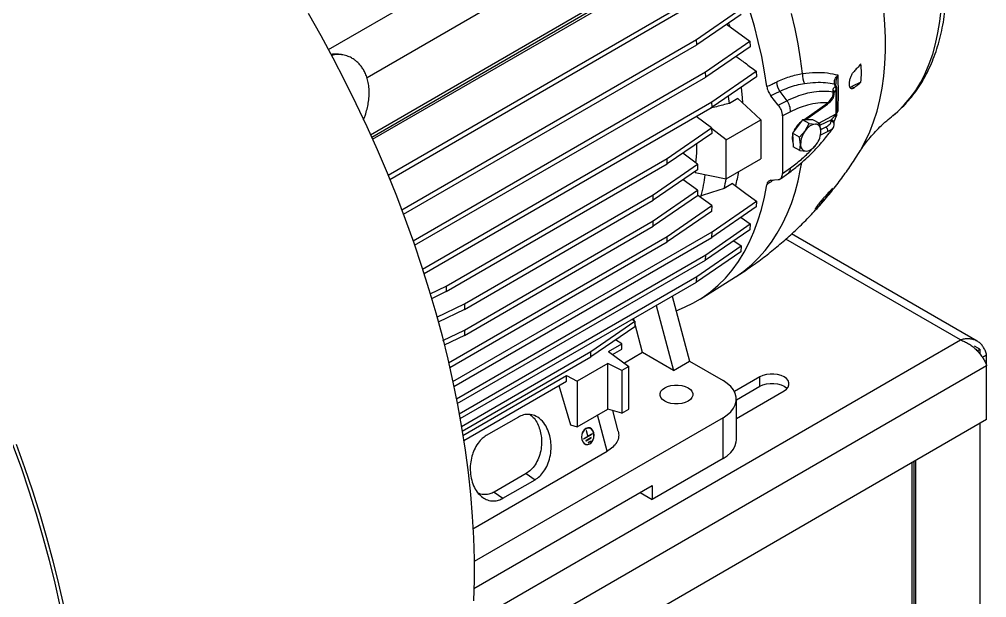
# Model space of a CAD drawing. Header units: millimetres. Extents: x 2 to 418, y 2 to 295.
# Drawn here: x 182.14 to 224.68, y 89.8 to 115.2 of the extents above; entities that cross this region are included whole.
import ezdxf

# ---------------------------------------------------------------- set-up
doc = ezdxf.new("R2010")
doc.units = ezdxf.units.MM

msp = doc.modelspace()

# ---------------------------------------------------------------- linework, layer by layer
at = {"color": 7, "linetype": 'Continuous', "lineweight": 25}
for p, q in [((195.733, 113.878), (203.017, 118.083)), ((203.974, 116.422), (197.428, 112.643)), ((197.586, 110.134), (207.389, 115.793)), ((198.352, 108.362), (211.371, 115.877)), ((197.633, 110.028), (207.393, 115.662)), ((197.673, 109.939), (207.396, 115.551)), ((198.43, 108.17), (211.38, 115.646)), ((211.919, 114.323), (213.868, 115.673)), ((213.877, 115.425), (211.926, 114.091)), ((213.244, 114.992), (214.267, 114.253)), ((198.955, 106.839), (211.919, 114.323)), ((199.028, 106.645), (211.926, 114.091)), ((211.926, 114.091), (211.919, 114.323)), ((212.317, 112.903), (214.267, 114.253)), ((214.267, 114.253), (214.274, 114.004)), ((214.274, 114.004), (212.323, 112.67)), ((199.453, 105.476), (212.317, 112.903)), ((212.323, 112.67), (212.317, 112.903)), ((212.598, 111.579), (214.548, 112.929)), ((214.548, 112.929), (214.553, 112.679)), ((199.521, 105.279), (212.323, 112.67)), ((214.553, 112.679), (212.602, 111.345)), ((218.052, 112.288), (218.039, 112.368)), ((219.147, 112.44), (218.754, 112.249)), ((215.586, 112.041), (215.89, 111.628)), ((217.976, 111.948), (217.971, 112.013)), ((218.054, 112.283), (218.052, 112.29)), ((218.085, 112.191), (218.054, 112.282)), ((218.055, 111.049), (218.055, 112.05)), ((218.096, 112.11), (218.096, 112.113)), ((218.096, 111.109), (218.096, 112.11)), ((218.754, 112.249), (218.845, 112.197)), ((199.872, 104.233), (212.598, 111.579)), ((212.602, 111.345), (212.598, 111.579)), ((213.734, 111.73), (213.362, 111.515)), ((215.516, 111.441), (215.188, 111.849)), ((215.516, 111.441), (215.89, 111.628)), ((216.711, 110.793), (217.675, 111.48)), ((199.936, 104.033), (212.602, 111.345)), ((216.05, 111.143), (215.699, 110.967)), ((218.095, 111.095), (218.096, 111.105)), ((218.096, 111.105), (218.096, 111.109)), ((197.391, 110.59), (197.341, 110.668)), ((212.583, 110.441), (211.9, 110.94)), ((213.227, 109.911), (214.75, 110.79)), ((215.699, 110.967), (215.699, 108.427)), ((216.578, 110.794), (216.144, 110.198)), ((216.877, 110.63), (216.578, 110.794)), ((217.037, 110.792), (216.578, 110.794)), ((216.702, 110.309), (216.877, 110.63)), ((216.877, 110.63), (217.149, 110.606)), ((217.336, 110.629), (217.037, 110.792)), ((217.149, 110.606), (217.336, 110.629)), ((217.391, 110.307), (217.336, 110.629)), ((217.83, 110.781), (217.349, 110.556)), ((217.976, 110.613), (217.971, 110.668)), ((217.975, 110.588), (217.976, 110.611)), ((220.554, 110.979), (220.564, 110.988)), ((197.391, 110.59), (197.38, 110.583)), ((210.633, 109.091), (212.583, 110.441)), ((212.586, 110.191), (210.635, 108.856)), ((212.583, 110.441), (212.586, 110.191)), ((213.227, 109.911), (212.583, 110.406)), ((216.442, 110.035), (216.144, 110.198)), ((216.144, 110.198), (216.168, 109.601)), ((216.442, 110.035), (216.702, 110.309)), ((217.917, 110.421), (217.903, 110.403)), ((213.227, 108.196), (213.227, 109.911)), ((216.497, 109.713), (216.442, 110.035)), ((216.467, 109.437), (216.168, 109.601)), ((216.467, 109.437), (216.497, 109.713)), ((216.467, 109.437), (216.739, 109.413)), ((216.739, 109.413), (216.926, 109.436)), ((216.926, 109.436), (217.185, 109.71)), ((200.915, 103.481), (210.633, 109.091)), ((210.635, 108.856), (210.633, 109.091)), ((211.965, 108.843), (211.313, 109.32)), ((213.227, 108.196), (214.75, 109.076)), ((200.912, 103.243), (210.635, 108.856)), ((210.015, 107.494), (211.965, 108.843)), ((211.966, 108.592), (210.015, 107.257)), ((211.857, 108.517), (211.854, 108.471)), ((211.965, 108.843), (211.966, 108.592)), ((215.699, 108.427), (216.05, 108.678)), ((211.966, 107.7), (211.336, 108.161)), ((211.854, 108.471), (213.227, 108.196)), ((215.188, 108.134), (215.516, 108.165)), ((215.605, 108.197), (215.975, 108.462)), ((210.015, 106.351), (211.966, 107.7)), ((211.966, 107.7), (211.965, 107.448)), ((213.497, 107.987), (213.138, 107.78)), ((201.708, 102.462), (210.015, 107.257)), ((201.709, 102.699), (210.015, 107.494)), ((211.965, 107.448), (210.014, 106.113)), ((210.015, 107.257), (210.015, 107.494)), ((212.586, 107.02), (211.965, 107.474)), ((212.051, 107.411), (212.13, 107.457)), ((212.602, 105.867), (214.553, 107.216)), ((214.553, 107.216), (214.548, 106.963)), ((217.547, 107.284), (217.351, 107.171)), ((210.635, 105.671), (212.586, 107.02)), ((212.586, 107.02), (212.583, 106.767)), ((214.548, 106.963), (212.598, 105.628)), ((201.709, 101.555), (210.015, 106.351)), ((210.014, 106.113), (210.015, 106.351)), ((212.583, 106.767), (210.633, 105.433)), ((213.877, 106.504), (214.274, 106.216)), ((201.709, 101.319), (210.014, 106.113)), ((214.267, 105.961), (212.317, 104.626)), ((212.323, 104.866), (214.274, 106.216)), ((214.274, 106.216), (214.267, 105.961)), ((201.018, 100.119), (210.635, 105.671)), ((201.204, 99.287), (212.602, 105.867)), ((201.249, 99.076), (212.598, 105.628)), ((210.633, 105.433), (210.635, 105.671)), ((212.598, 105.628), (212.602, 105.867)), ((224.263, 101.064), (216.101, 105.776)), ((201.066, 99.91), (210.633, 105.433)), ((211.926, 103.904), (213.877, 105.254)), ((213.564, 105.48), (213.877, 105.254)), ((213.877, 105.254), (213.868, 104.998)), ((201.358, 98.536), (212.323, 104.866)), ((213.868, 104.998), (211.919, 103.663)), ((212.317, 104.626), (212.323, 104.866)), ((201.4, 98.324), (212.317, 104.626)), ((201.484, 97.876), (211.926, 103.904)), ((211.919, 103.663), (211.926, 103.904)), ((212.084, 102.918), (213.627, 103.888)), ((200.203, 103.139), (200.915, 103.481)), ((200.915, 103.481), (200.912, 103.243)), ((201.522, 97.661), (211.919, 103.663)), ((200.912, 103.243), (200.265, 102.927)), ((210.849, 103.046), (211.611, 100.187)), ((200.501, 102.118), (201.709, 102.699)), ((201.709, 102.699), (201.708, 102.462)), ((210.142, 102.638), (210.904, 99.779)), ((201.708, 102.462), (200.564, 101.904)), ((207.27, 100.608), (209.205, 101.948)), ((209.205, 101.696), (207.27, 100.372)), ((209.205, 101.948), (209.08, 102.025)), ((209.175, 101.967), (209.149, 102.064)), ((209.205, 101.948), (209.205, 101.696)), ((209.55, 100.561), (209.205, 101.852)), ((200.768, 101.102), (201.709, 101.555)), ((201.709, 101.319), (200.821, 100.886)), ((201.709, 101.555), (201.709, 101.319)), ((208.046, 100.614), (208.63, 100.952)), ((208.63, 100.952), (208.36, 101.118)), ((208.63, 100.715), (208.63, 100.952)), ((224.374, 100.71), (224.137, 100.847)), ((201.58, 97.324), (207.27, 100.608)), ((207.27, 100.372), (207.27, 100.608)), ((208.046, 100.614), (208.949, 99.953)), ((208.226, 100.482), (208.63, 100.715)), ((209.55, 100.561), (208.75, 100.099)), ((210.904, 99.779), (209.55, 100.561)), ((224.263, 100.645), (224.374, 100.71)), ((224.374, 100.71), (224.374, 100.52)), ((224.678, 100.453), (224.5, 100.35)), ((224.678, 99.987), (224.678, 100.453)), ((201.616, 97.108), (207.27, 100.372)), ((208.02, 100.092), (206.665, 99.31)), ((208.635, 99.772), (208.02, 100.092)), ((208.02, 98.085), (208.02, 100.092)), ((210.904, 99.779), (211.611, 100.187)), ((211.611, 100.187), (213.085, 99.336)), ((224.678, 97.619), (224.678, 99.987)), ((201.646, 96.92), (206.203, 99.551)), ((206.203, 99.551), (206.665, 99.31)), ((206.203, 99.314), (206.203, 99.551)), ((208.949, 99.953), (208.635, 99.772)), ((208.635, 99.772), (208.635, 97.903)), ((208.949, 98.084), (208.949, 99.953)), ((201.68, 96.703), (206.203, 99.314)), ((205.862, 99.117), (206.37, 97.391)), ((206.665, 99.31), (206.665, 97.303)), ((214.706, 99.496), (213.587, 98.85)), ((214.706, 99.088), (214.706, 99.496)), ((213.671, 98.49), (214.706, 99.088)), ((213.671, 97.674), (215.767, 98.884)), ((213.671, 96.724), (213.671, 98.52)), ((206.665, 97.303), (208.02, 98.085)), ((208.635, 97.903), (208.02, 98.085)), ((208.476, 97.114), (208.234, 98.022)), ((208.635, 97.903), (208.949, 98.084)), ((224.678, 97.619), (202.065, 84.565)), ((213.085, 97.704), (202.137, 91.383)), ((204.086, 97.732), (202.672, 96.916)), ((213.085, 95.907), (213.085, 97.704)), ((224.374, 97.444), (224.374, 68.865)), ((206.37, 97.391), (206.665, 97.303)), ((207.067, 97.14), (207.136, 96.884)), ((207.068, 97.145), (207.074, 97.144)), ((207.143, 96.888), (207.074, 97.144)), ((207.194, 97.248), (207.132, 97.258)), ((207.323, 96.992), (207.143, 96.888)), ((207.191, 97.248), (207.162, 97.26)), ((207.136, 96.884), (206.955, 96.78)), ((206.958, 96.771), (207.325, 96.983)), ((207.287, 96.83), (207.057, 96.697)), ((207.059, 96.688), (207.289, 96.821)), ((207.134, 96.89), (207.143, 96.888)), ((207.25, 96.668), (207.158, 96.615)), ((207.161, 96.606), (207.253, 96.659)), ((202.088, 92.825), (207.994, 96.234)), ((207.019, 96.541), (207.082, 96.531)), ((213.085, 95.907), (209.974, 94.111)), ((221.387, 95.719), (221.387, 67.14)), ((221.546, 95.811), (221.546, 67.232)), ((204.429, 95.254), (203.014, 94.437)), ((203.406, 94.164), (204.82, 94.98)), ((204.429, 95.254), (204.82, 94.98)), ((202.131, 90.196), (209.974, 94.723)), ((203.014, 94.437), (203.406, 94.164)), ((209.974, 94.723), (209.974, 94.111)), ((209.444, 94.417), (209.974, 94.111))]:
    msp.add_line(p, q, dxfattribs=at)
at = {"color": 8, "linetype": 'Continuous', "lineweight": 25}
for p, q in [((218.015, 112.05), (217.962, 112.012)), ((218.055, 112.05), (217.973, 111.994)), ((216.645, 110.794), (217.697, 111.543)), ((217.298, 110.647), (218.055, 111.049)), ((218.133, 111.18), (218.093, 111.118)), ((218.096, 111.187), (218.133, 111.18)), ((218.133, 111.18), (218.096, 111.149)), ((217.697, 110.282), (217.37, 110.117)), ((217.382, 110.361), (217.597, 110.469)), ((217.223, 107.008), (217.252, 106.971)), ((223.526, 101.118), (215.847, 105.551)), ((202.065, 88.729), (223.526, 101.118)), ((224.678, 99.987), (202.065, 86.933)), ((207.994, 96.234), (207.57, 97.826)), ((206.954, 96.772), (206.958, 96.771)), ((207.055, 96.689), (207.059, 96.688)), ((207.157, 96.606), (207.161, 96.606)), ((207.238, 96.661), (207.253, 96.659)), ((207.275, 96.823), (207.289, 96.821)), ((207.311, 96.985), (207.325, 96.983)), ((221.475, 95.77), (221.475, 67.191))]:
    msp.add_line(p, q, dxfattribs=at)
at = {"color": 7, "linetype": 'Continuous', "lineweight": 25, "flags": 128}
for points in [[(215.01, 112.249), (214.909, 112.904), (214.784, 113.566), (214.635, 114.235), (214.462, 114.909), (214.266, 115.586), (214.046, 116.265), (213.805, 116.944), (213.541, 117.623), (213.256, 118.298), (212.951, 118.969), (212.625, 119.635), (212.281, 120.293), (211.917, 120.942), (211.537, 121.582), (211.139, 122.209), (210.725, 122.824), (210.297, 123.424), (209.854, 124.008), (209.399, 124.576), (208.931, 125.125), (208.453, 125.654), (207.965, 126.163), (207.86, 126.268)], [(194.838, 115.479), (195.392, 114.501), (195.928, 113.513), (196.444, 112.517), (196.941, 111.513), (197.417, 110.503), (197.873, 109.487), (198.308, 108.468), (198.721, 107.445), (199.113, 106.42), (199.482, 105.393), (199.828, 104.367), (200.151, 103.342), (200.451, 102.318), (200.727, 101.298), (200.98, 100.281), (201.208, 99.27), (201.411, 98.265), (201.59, 97.267), (201.744, 96.278), (201.873, 95.297), (201.976, 94.327), (202.055, 93.368), (202.108, 92.422), (202.135, 91.488), (202.138, 90.569), (202.114, 89.664)], [(216.585, 112.822), (216.498, 113.472), (216.386, 114.13), (216.25, 114.795), (216.09, 115.466)], [(213.328, 115.041), (213.362, 114.918), (213.364, 114.911)], [(213.879, 112.214), (213.922, 111.761), (213.938, 111.545)], [(215.586, 112.041), (215.363, 111.934), (215.188, 111.849)], [(213.362, 111.515), (213.343, 111.716), (213.331, 111.833)], [(213.734, 111.73), (214.303, 111.204), (214.75, 110.79)], [(211.02, 102.406), (211.394, 102.553), (211.791, 102.747), (212.17, 102.973), (212.529, 103.231), (212.868, 103.52), (213.187, 103.839), (213.484, 104.188), (213.759, 104.567), (214.01, 104.973), (214.239, 105.406), (214.443, 105.865), (214.622, 106.35), (214.777, 106.858), (214.906, 107.388), (215.01, 107.94)], [(213.138, 107.78), (212.573, 107.599), (212.13, 107.457)], [(213.497, 107.987), (214.088, 107.556), (214.553, 107.216)], [(215.767, 98.884), (215.872, 98.96), (215.945, 99.047), (215.982, 99.142), (215.982, 99.239), (215.945, 99.333), (215.872, 99.42), (215.767, 99.496), (215.636, 99.557), (215.484, 99.599), (215.321, 99.62), (215.153, 99.62), (214.989, 99.599), (214.838, 99.557), (214.706, 99.496)], [(211.547, 98.428), (211.42, 98.37), (211.274, 98.329), (211.116, 98.308), (210.954, 98.308), (210.795, 98.329), (210.649, 98.37), (210.522, 98.428), (210.421, 98.501), (210.35, 98.586), (210.314, 98.677), (210.314, 98.771), (210.35, 98.862), (210.421, 98.947), (210.522, 99.02), (210.649, 99.078), (210.795, 99.119), (210.954, 99.14), (211.116, 99.14), (211.274, 99.119), (211.42, 99.078), (211.547, 99.02), (211.649, 98.947), (211.719, 98.862), (211.755, 98.771), (211.755, 98.677), (211.719, 98.586), (211.649, 98.501), (211.547, 98.428)], [(213.085, 97.704), (213.272, 97.828), (213.426, 97.967), (213.545, 98.116), (213.625, 98.275), (213.666, 98.438), (213.666, 98.602), (213.625, 98.765), (213.545, 98.923), (213.426, 99.073), (213.272, 99.212), (213.085, 99.336)], [(214.706, 99.088), (214.838, 99.148), (214.989, 99.191), (215.153, 99.212), (215.321, 99.212), (215.484, 99.191), (215.636, 99.148), (215.767, 99.088), (215.872, 99.012), (215.898, 98.986)], [(207.048, 97.227), (206.971, 97.164), (206.91, 97.073), (206.872, 96.965), (206.86, 96.849), (206.875, 96.738), (206.915, 96.641), (206.978, 96.568), (207.056, 96.527), (207.142, 96.521), (207.228, 96.552), (207.305, 96.615), (207.366, 96.706), (207.404, 96.814), (207.416, 96.93), (207.402, 97.042), (207.361, 97.139), (207.298, 97.211), (207.22, 97.252), (207.134, 97.258), (207.048, 97.227)], [(207.05, 97.218), (206.976, 97.157), (206.917, 97.069), (206.879, 96.963), (206.867, 96.85), (206.882, 96.742), (206.921, 96.647), (206.982, 96.577), (207.058, 96.537), (207.142, 96.531), (207.226, 96.561), (207.301, 96.623), (207.36, 96.711), (207.397, 96.816), (207.409, 96.929), (207.394, 97.038), (207.355, 97.132), (207.294, 97.203), (207.218, 97.243), (207.134, 97.248), (207.05, 97.218)], [(207.074, 97.144), (207.074, 97.146), (207.072, 97.147), (207.071, 97.147), (207.07, 97.147), (207.068, 97.146), (207.067, 97.144), (207.067, 97.142), (207.067, 97.14)], [(207.325, 96.983), (207.327, 96.984), (207.327, 96.986), (207.328, 96.988), (207.328, 96.99), (207.327, 96.991), (207.326, 96.992), (207.324, 96.993), (207.323, 96.992)], [(206.955, 96.78), (206.954, 96.779), (206.953, 96.777), (206.953, 96.775), (206.953, 96.773), (206.954, 96.772), (206.955, 96.771), (206.956, 96.771), (206.958, 96.771)], [(207.057, 96.697), (207.056, 96.696), (207.055, 96.695), (207.054, 96.693), (207.054, 96.691), (207.055, 96.689), (207.056, 96.688), (207.058, 96.688), (207.059, 96.688)], [(207.158, 96.615), (207.157, 96.614), (207.156, 96.612), (207.156, 96.61), (207.156, 96.608), (207.157, 96.607), (207.158, 96.606), (207.159, 96.605), (207.161, 96.606)], [(207.253, 96.659), (207.254, 96.66), (207.255, 96.662), (207.255, 96.663), (207.255, 96.665), (207.254, 96.667), (207.253, 96.668), (207.252, 96.668), (207.25, 96.668)], [(207.289, 96.821), (207.29, 96.822), (207.291, 96.824), (207.292, 96.826), (207.291, 96.828), (207.291, 96.829), (207.289, 96.83), (207.288, 96.83), (207.287, 96.83)], [(213.085, 95.907), (213.272, 96.032), (213.426, 96.17), (213.545, 96.32), (213.625, 96.478), (213.666, 96.641), (213.671, 96.724)], [(181.845, 96.533), (182.212, 95.514), (182.556, 94.495), (182.877, 93.477), (183.174, 92.461), (183.449, 91.448), (183.699, 90.439), (183.925, 89.435), (184.127, 88.437), (184.305, 87.446), (184.458, 86.463), (184.586, 85.49), (184.689, 84.527), (184.766, 83.575), (184.819, 82.635), (184.847, 81.708), (184.849, 80.795), (184.826, 79.897), (184.778, 79.015)], [(182.001, 96.541), (182.37, 95.515), (182.716, 94.489), (183.039, 93.463), (183.339, 92.44), (183.615, 91.419), (183.868, 90.403), (184.096, 89.392), (184.299, 88.387), (184.478, 87.389), (184.632, 86.399), (184.761, 85.419), (184.864, 84.449), (184.943, 83.49), (184.996, 82.543), (185.023, 81.61), (185.026, 80.69), (185.002, 79.786), (184.954, 78.897)], [(207.048, 96.53), (207.076, 96.532), (207.078, 96.532)]]:
    msp.add_lwpolyline(points, dxfattribs=at)
at = {"color": 8, "linetype": 'Continuous', "lineweight": 25, "flags": 128}
for points in [[(219.067, 109.349), (219.124, 109.441), (219.342, 109.838), (219.537, 110.26), (219.708, 110.706), (219.857, 111.175), (219.981, 111.666), (220.08, 112.177), (220.155, 112.707), (220.205, 113.255), (220.23, 113.82), (220.23, 114.4), (220.205, 114.994), (220.155, 115.6)], [(220.564, 110.988), (220.77, 111.163), (221.054, 111.443), (221.317, 111.75), (221.559, 112.085), (221.779, 112.446), (221.977, 112.833), (222.153, 113.244), (222.305, 113.678), (222.433, 114.135), (222.538, 114.612), (222.618, 115.109), (222.673, 115.624)], [(218.096, 111.105), (218.096, 111.106), (218.096, 111.107)], [(218.05, 110.906), (218.052, 110.911), (218.053, 110.923), (218.05, 110.936), (218.042, 110.95), (218.03, 110.965), (218.015, 110.98)], [(213.627, 103.888), (213.645, 103.899), (213.998, 104.144), (214.333, 104.419), (214.648, 104.723), (214.943, 105.056), (215.217, 105.417), (215.469, 105.804), (215.699, 106.218), (215.906, 106.657), (216.09, 107.12), (216.25, 107.606), (216.386, 108.114), (216.498, 108.643), (216.544, 108.91)]]:
    msp.add_lwpolyline(points, dxfattribs=at)
at = {"color": 7, "linetype": 'Continuous', "lineweight": 25}
for centre, radius, start, end in [((217.27, 112.724), 0.692, 171.805, 210.0006), ((216.202, 112.511), 0.775, 184.3294, 217.3248), ((204.255, 112.366), 14.387, 359.929, 0.071), ((217.897, 112.153), 0.156, 318.809, 35.7241), ((215.31, 111.168), 0.74, 358.057, 38.4417), ((217.239, 109.986), 0.626, 98.2412, 148.9672), ((217.126, 110.341), 0.267, 352.7152, 85.1166), ((217.134, 109.907), 0.981, 136.0843, 151.6702), ((217.498, 109.702), 1.002, 142.667, 179.3751), ((216.389, 110.318), 1.002, 322.667, 359.3751), ((217.486, 110.29), 0.211, 357.8725, 58.2831), ((216.761, 109.679), 0.267, 172.7152, 265.1166), ((216.649, 110.033), 0.626, 278.2412, 328.9672), ((204.824, 110.213), 9.116, 345.197, 349.2754), ((202.965, 109.673), 9.429, 346.4049, 352.1212), ((204.089, 109.93), 9.301, 346.6324, 349.2545), ((212.171, 110.503), 6.143, 324.7741, 325.0245)]:
    msp.add_arc(centre, radius, start, end, dxfattribs=at)
at = {"color": 8, "linetype": 'Continuous', "lineweight": 25}
for centre, radius, start, end in [((217.918, 112.242), 0.141, 17.9636, 62.741), ((217.916, 112.233), 0.146, 19.4067, 62.3639), ((217.868, 112.003), 0.103, 5.9294, 55.8402), ((217.873, 111.938), 0.103, 5.5303, 56.1439), ((218.024, 112.117), 0.0722, 295.6085, 358.375), ((218.022, 112.117), 0.0742, 296.1018, 354.5056), ((217.631, 111.53), 0.0666, 310.9574, 10.6361), ((218.022, 111.116), 0.0741, 296.0934, 354.6105), ((218.022, 111.116), 0.0761, 295.9207, 344.3505), ((217.14, 109.903), 1.014, 128.755, 158.9994), ((217.836, 110.644), 0.137, 9.9718, 92.2362), ((217.843, 110.593), 0.134, 7.8076, 93.1831), ((216.697, 109.973), 0.568, 165.4732, 199.2123), ((215.824, 108.635), 0.23, 310.1179, 10.6893)]:
    msp.add_arc(centre, radius, start, end, dxfattribs=at)
at = {"color": 7, "linetype": 'Continuous', "lineweight": 25}
for points, knots in [([(220.564, 110.992), (220.598, 111.018), (220.737, 111.124), (220.964, 111.338), (221.244, 111.632), (221.503, 111.953), (221.742, 112.297), (221.962, 112.666), (222.16, 113.057), (222.337, 113.47), (222.492, 113.905), (222.623, 114.36), (222.732, 114.833), (222.817, 115.325), (222.878, 115.832), (222.915, 116.353), (222.928, 116.888), (222.918, 117.434), (222.883, 117.991), (222.826, 118.556), (222.745, 119.128), (222.642, 119.706), (222.516, 120.289), (222.369, 120.875), (222.2, 121.463), (222.01, 122.051), (221.799, 122.638), (221.569, 123.224), (221.319, 123.805), (221.051, 124.382), (220.764, 124.953), (220.461, 125.516), (220.14, 126.071), (219.804, 126.615), (219.452, 127.148), (219.086, 127.668), (218.707, 128.175), (218.315, 128.666), (217.911, 129.142), (217.497, 129.6), (217.072, 130.039), (216.638, 130.459), (216.196, 130.859), (215.747, 131.237), (215.291, 131.592), (214.83, 131.924), (214.379, 132.223), (214.081, 132.399), (213.939, 132.484)], [0, 0, 0, 0, 0.006645, 0.027506, 0.048452, 0.06952, 0.09074, 0.112129, 0.133696, 0.155437, 0.177338, 0.199381, 0.22154, 0.243791, 0.266108, 0.28847, 0.310857, 0.333254, 0.355647, 0.37803, 0.400397, 0.422745, 0.445074, 0.467383, 0.489674, 0.511946, 0.534203, 0.556446, 0.578678, 0.6009, 0.623116, 0.645328, 0.667538, 0.689749, 0.711963, 0.734183, 0.75641, 0.778648, 0.800899, 0.823165, 0.84545, 0.867755, 0.890082, 0.912433, 0.934808, 0.957209, 0.979633, 1, 1, 1, 1]), ([(196.424, 113.636), (196.343, 113.652), (196.198, 113.68), (196.002, 113.68), (195.89, 113.666), (195.846, 113.66)], [0, 0, 0, 0, 0.430846, 0.775168, 1, 1, 1, 1]), ([(197.273, 110.79), (197.286, 110.823), (197.322, 110.911), (197.383, 111.092), (197.448, 111.327), (197.5, 111.605), (197.526, 111.88), (197.524, 112.162), (197.491, 112.424), (197.428, 112.664), (197.346, 112.866), (197.252, 113.035), (197.162, 113.159), (197.064, 113.27), (196.959, 113.369), (196.816, 113.473), (196.642, 113.57), (196.501, 113.613), (196.424, 113.636)], [0, 0, 0, 0, 0.027524, 0.074632, 0.150692, 0.223397, 0.306758, 0.383304, 0.467973, 0.54378, 0.610906, 0.670534, 0.724925, 0.755278, 0.810067, 0.861519, 0.924887, 1, 1, 1, 1]), ([(213.653, 113.58), (213.786, 113.483), (214.084, 113.266), (214.382, 113.049), (214.548, 112.929)], [0, 0, 0, 0, 0.444768, 1, 1, 1, 1]), ([(219.147, 113.256), (219.092, 113.192), (218.993, 113.077), (218.89, 112.964), (218.845, 112.915)], [0, 0, 0, 0, 0.559901, 1, 1, 1, 1]), ([(216.585, 112.822), (216.778, 112.843), (217.163, 112.886), (217.684, 112.865), (217.984, 112.796), (218.133, 112.762)], [0, 0, 0, 0, 0.333856, 0.667198, 1, 1, 1, 1]), ([(217.983, 112.368), (217.98, 112.4), (217.975, 112.465), (218.012, 112.601), (218.085, 112.698), (218.133, 112.762)], [0, 0, 0, 0, 0.240584, 0.489771, 1, 1, 1, 1]), ([(218.642, 112.384), (218.645, 112.429), (218.651, 112.52), (218.697, 112.672), (218.764, 112.813), (218.818, 112.881), (218.845, 112.915)], [0, 0, 0, 0, 0.2498768, 0.499711, 0.749541, 1, 1, 1, 1]), ([(215.01, 112.249), (215.088, 112.287), (215.228, 112.355), (215.368, 112.423), (215.429, 112.452)], [0, 0, 0, 0, 0.56, 1, 1, 1, 1]), ([(216.671, 112.377), (216.549, 112.356), (216.309, 112.315), (215.945, 112.202), (215.706, 112.095), (215.586, 112.041)], [0, 0, 0, 0, 0.340854, 0.669824, 1, 1, 1, 1]), ([(217.984, 112.363), (217.855, 112.384), (217.595, 112.426), (217.155, 112.431), (216.832, 112.395), (216.671, 112.377)], [0, 0, 0, 0, 0.331374, 0.664329, 1, 1, 1, 1]), ([(217.984, 112.363), (217.984, 112.364), (217.984, 112.366), (217.983, 112.367), (217.983, 112.368)], [0, 0, 0, 0, 0.56, 1, 1, 1, 1]), ([(218.024, 112.244), (218.017, 112.266), (218.003, 112.306), (217.99, 112.345), (217.984, 112.363)], [0, 0, 0, 0, 0.56, 1, 1, 1, 1]), ([(218.845, 112.197), (218.818, 112.18), (218.764, 112.148), (218.697, 112.165), (218.651, 112.229), (218.645, 112.309), (218.642, 112.348)], [0, 0, 0, 0, 0.250066, 0.499991, 0.749823, 1, 1, 1, 1]), ([(218.845, 112.197), (218.902, 112.242), (219.005, 112.322), (219.104, 112.404), (219.147, 112.44)], [0, 0, 0, 0, 0.5601065, 1, 1, 1, 1]), ([(215.01, 112.249), (215.016, 112.215), (215.029, 112.147), (215.068, 112.042), (215.121, 111.94), (215.166, 111.88), (215.188, 111.849)], [0, 0, 0, 0, 0.251022, 0.499996, 0.7496, 1, 1, 1, 1]), ([(215.89, 111.628), (216.035, 111.696), (216.315, 111.826), (216.713, 111.952), (217.124, 112.038), (217.532, 112.072), (217.804, 112.039), (217.93, 112.024)], [0, 0, 0, 0, 0.2009, 0.388188, 0.561804, 0.796409, 1, 1, 1, 1]), ([(217.675, 111.48), (217.758, 111.549), (217.879, 111.65), (217.969, 111.82), (217.973, 111.908), (217.975, 111.951)], [0, 0, 0, 0, 0.526882, 0.769639, 1, 1, 1, 1]), ([(217.697, 111.543), (217.764, 111.615), (217.867, 111.725), (217.937, 111.894), (217.933, 111.98), (217.93, 112.024)], [0, 0, 0, 0, 0.48121, 0.734691, 1, 1, 1, 1]), ([(217.926, 112.088), (217.927, 112.109), (217.928, 112.152), (217.958, 112.211), (217.998, 112.231), (218.024, 112.244)], [0, 0, 0, 0, 0.250259, 0.501107, 1, 1, 1, 1]), ([(217.93, 112.024), (217.93, 112.036), (217.928, 112.057), (217.927, 112.079), (217.926, 112.088)], [0, 0, 0, 0, 0.56, 1, 1, 1, 1]), ([(218.055, 112.052), (218.055, 112.053), (218.055, 112.055), (218.055, 112.058), (218.053, 112.061), (218.049, 112.063), (218.038, 112.062), (218.025, 112.055), (218.015, 112.05)], [0, 0, 0, 0, 0.040428, 0.081299, 0.169031, 0.271685, 0.391417, 1, 1, 1, 1]), ([(218.055, 112.05), (218.055, 112.05), (218.055, 112.051), (218.055, 112.052), (218.055, 112.052)], [0, 0, 0, 0, 0.56, 1, 1, 1, 1]), ([(218.095, 112.103), (218.095, 112.111), (218.096, 112.127), (218.094, 112.158), (218.088, 112.178), (218.084, 112.191)], [0, 0, 0, 0, 0.249707, 0.522827, 1, 1, 1, 1]), ([(218.666, 112.224), (218.667, 112.224), (218.692, 112.22), (218.723, 112.235), (218.754, 112.249)], [0, 0, 0, 0, 0.017576, 1, 1, 1, 1]), ([(213.362, 111.515), (213.173, 111.466), (212.892, 111.394), (212.611, 111.321), (212.519, 111.297)], [0, 0, 0, 0, 0.671819, 1, 1, 1, 1]), ([(217.697, 111.543), (217.553, 111.543), (217.264, 111.543), (216.835, 111.453), (216.429, 111.321), (216.176, 111.202), (216.05, 111.143)], [0, 0, 0, 0, 0.279312, 0.56015, 0.780669, 1, 1, 1, 1]), ([(215.699, 110.967), (215.696, 111.01), (215.69, 111.096), (215.634, 111.266), (215.56, 111.375), (215.516, 111.441)], [0, 0, 0, 0, 0.276967, 0.563179, 1, 1, 1, 1]), ([(218.015, 110.98), (218.025, 110.991), (218.038, 111.005), (218.049, 111.025), (218.053, 111.033), (218.055, 111.04), (218.055, 111.045), (218.055, 111.046), (218.055, 111.047)], [0, 0, 0, 0, 0.608897, 0.72861, 0.831135, 0.91867, 0.959315, 1, 1, 1, 1]), ([(218.05, 110.906), (218.063, 110.938), (218.082, 110.984), (218.094, 111.051), (218.095, 111.081), (218.095, 111.095)], [0, 0, 0, 0, 0.505944, 0.75672, 1, 1, 1, 1]), ([(218.055, 111.047), (218.055, 111.048), (218.055, 111.048), (218.055, 111.049), (218.055, 111.049)], [0, 0, 0, 0, 0.56, 1, 1, 1, 1]), ([(214.75, 110.79), (214.75, 110.63), (214.751, 110.345), (214.751, 110.059), (214.751, 109.933)], [0, 0, 0, 0, 0.56, 1, 1, 1, 1]), ([(217.597, 110.469), (217.665, 110.51), (217.761, 110.567), (217.828, 110.66), (217.833, 110.705), (217.835, 110.727)], [0, 0, 0, 0, 0.556549, 0.778553, 1, 1, 1, 1]), ([(217.83, 110.781), (217.856, 110.811), (217.909, 110.873), (217.979, 110.944), (218.015, 110.98)], [0, 0, 0, 0, 0.488207, 1, 1, 1, 1]), ([(217.835, 110.727), (217.834, 110.737), (217.833, 110.755), (217.831, 110.773), (217.83, 110.781)], [0, 0, 0, 0, 0.56, 1, 1, 1, 1]), ([(217.912, 110.408), (217.93, 110.436), (217.97, 110.496), (217.974, 110.572), (217.976, 110.611)], [0, 0, 0, 0, 0.473684, 1, 1, 1, 1]), ([(217.971, 110.667), (217.971, 110.674), (217.972, 110.689), (217.99, 110.766), (218.025, 110.848), (218.05, 110.906)], [0, 0, 0, 0, 0.183069, 0.416021, 1, 1, 1, 1]), ([(219.069, 109.35), (219.1, 109.399), (219.172, 109.515), (219.317, 109.718), (219.502, 109.956), (219.724, 110.212), (219.983, 110.481), (220.261, 110.741), (220.463, 110.904), (220.556, 110.979)], [0, 0, 0, 0, 0.104747, 0.244341, 0.389463, 0.54057, 0.698022, 0.862, 1, 1, 1, 1]), ([(215.972, 108.459), (216.111, 108.563), (216.365, 108.753), (216.702, 109.05), (216.96, 109.298), (217.138, 109.482), (217.269, 109.625), (217.396, 109.765), (217.56, 109.957), (217.737, 110.174), (217.854, 110.333), (217.905, 110.401)], [0, 0, 0, 0, 0.2030279, 0.3697443, 0.500338, 0.5949603, 0.6457435, 0.7073535, 0.796203, 0.9122488, 1, 1, 1, 1]), ([(214.751, 109.933), (214.751, 109.773), (214.751, 109.487), (214.75, 109.201), (214.75, 109.076)], [0, 0, 0, 0, 0.56, 1, 1, 1, 1]), ([(211.915, 109.732), (211.917, 109.667), (211.924, 109.381), (211.899, 109.113), (211.88, 108.905)], [0, 0, 0, 0, 0.228795, 1, 1, 1, 1]), ([(213.626, 103.89), (213.666, 103.914), (213.916, 104.065), (214.358, 104.369), (214.95, 104.801), (215.521, 105.259), (216.07, 105.739), (216.597, 106.24), (217.1, 106.762), (217.58, 107.303), (218.035, 107.861), (218.464, 108.437), (218.808, 108.935), (219, 109.247), (219.067, 109.355)], [0, 0, 0, 0, 0.017963, 0.112463, 0.206709, 0.300697, 0.394419, 0.48787, 0.581043, 0.67393, 0.766523, 0.858815, 0.950795, 1, 1, 1, 1]), ([(215.188, 108.134), (215.166, 108.13), (215.121, 108.121), (215.068, 108.079), (215.029, 108.02), (215.016, 107.967), (215.01, 107.94)], [0, 0, 0, 0, 0.250985, 0.499972, 0.749545, 1, 1, 1, 1]), ([(215.516, 108.165), (215.545, 108.171), (215.604, 108.185), (215.679, 108.266), (215.691, 108.367), (215.699, 108.427)], [0, 0, 0, 0, 0.2761345, 0.5621305, 1, 1, 1, 1]), ([(217.547, 107.284), (217.618, 107.375), (217.76, 107.557), (217.854, 107.71), (217.901, 107.787)], [0, 0, 0, 0, 0.499734, 1, 1, 1, 1]), ([(217.901, 107.787), (217.839, 107.716), (217.728, 107.59), (217.613, 107.468), (217.563, 107.413)], [0, 0, 0, 0, 0.559901, 1, 1, 1, 1]), ([(217.204, 106.982), (217.225, 107.012), (217.268, 107.071), (217.364, 107.188), (217.467, 107.31), (217.531, 107.379), (217.563, 107.413)], [0, 0, 0, 0, 0.2498768, 0.499711, 0.749541, 1, 1, 1, 1]), ([(217.252, 106.971), (217.308, 107.029), (217.409, 107.131), (217.505, 107.237), (217.547, 107.284)], [0, 0, 0, 0, 0.560107, 1, 1, 1, 1]), ([(217.252, 106.971), (217.228, 106.947), (217.179, 106.9), (217.144, 106.876), (217.143, 106.892), (217.173, 106.937), (217.188, 106.96)], [0, 0, 0, 0, 0.250066, 0.499991, 0.749823, 1, 1, 1, 1]), ([(224.678, 100.453), (224.67, 100.482), (224.655, 100.542), (224.625, 100.627), (224.589, 100.708), (224.547, 100.784), (224.5, 100.854), (224.447, 100.917), (224.389, 100.975), (224.325, 101.026), (224.258, 101.069), (224.186, 101.104), (224.11, 101.133), (224.03, 101.153), (223.921, 101.17), (223.806, 101.171), (223.691, 101.157), (223.607, 101.141), (223.553, 101.126), (223.526, 101.118)], [0, 0, 0, 0, 0.055173, 0.110728, 0.167491, 0.224672, 0.279855, 0.335421, 0.392195, 0.449387, 0.50457, 0.560136, 0.61691, 0.674102, 0.729285, 0.841525, 0.898717, 0.949212, 1, 1, 1, 1]), ([(223.526, 101.118), (223.555, 101.108), (223.614, 101.089), (223.703, 101.051), (223.791, 101.007), (223.878, 100.957), (223.962, 100.903), (224.043, 100.843), (224.123, 100.779), (224.198, 100.71), (224.269, 100.64), (224.336, 100.567), (224.399, 100.491), (224.456, 100.415), (224.526, 100.313), (224.584, 100.211), (224.63, 100.115), (224.657, 100.048), (224.671, 100.007), (224.678, 99.987)], [0, 0, 0, 0, 0.055173, 0.110728, 0.167491, 0.224672, 0.279855, 0.335421, 0.392195, 0.449387, 0.50457, 0.560136, 0.61691, 0.674102, 0.729285, 0.841525, 0.898717, 0.949212, 1, 1, 1, 1]), ([(205.445, 96.99), (205.402, 97.108), (205.312, 97.35), (205.084, 97.632), (204.819, 97.804), (204.551, 97.861), (204.309, 97.84), (204.159, 97.767), (204.086, 97.732)], [0, 0, 0, 0, 0.182432, 0.376201, 0.572504, 0.722941, 0.866149, 1, 1, 1, 1]), ([(204.607, 97.836), (204.666, 97.786), (204.789, 97.68), (204.933, 97.455), (204.998, 97.273), (205.03, 97.184)], [0, 0, 0, 0, 0.314675, 0.666814, 1, 1, 1, 1]), ([(205.03, 97.184), (205.053, 97.091), (205.101, 96.898), (205.113, 96.578), (205.075, 96.245), (204.979, 95.92), (204.829, 95.632), (204.642, 95.4), (204.498, 95.301), (204.429, 95.254)], [0, 0, 0, 0, 0.134507, 0.277556, 0.425364, 0.573494, 0.724404, 0.867332, 1, 1, 1, 1]), ([(204.82, 94.98), (204.889, 95.027), (205.032, 95.124), (205.22, 95.35), (205.375, 95.634), (205.484, 95.969), (205.532, 96.325), (205.522, 96.677), (205.47, 96.888), (205.445, 96.99)], [0, 0, 0, 0, 0.126427, 0.262281, 0.405664, 0.553477, 0.708559, 0.858873, 1, 1, 1, 1]), ([(208.474, 97.114), (208.488, 97.035), (208.515, 96.871), (208.428, 96.629), (208.257, 96.408), (208.08, 96.29), (207.994, 96.234)], [0, 0, 0, 0, 0.249077, 0.514013, 0.765618, 1, 1, 1, 1]), ([(202.672, 96.916), (202.612, 96.876), (202.482, 96.79), (202.296, 96.581), (202.139, 96.313), (202.028, 96), (201.967, 95.667), (201.962, 95.308), (202.021, 94.952), (202.142, 94.633), (202.311, 94.374), (202.51, 94.191), (202.737, 94.073), (202.975, 94.034), (203.208, 94.066), (203.343, 94.133), (203.406, 94.164)], [0, 0, 0, 0, 0.055961, 0.122128, 0.200007, 0.266656, 0.33992, 0.418473, 0.5, 0.581527, 0.66008, 0.733344, 0.799993, 0.877872, 0.944039, 1, 1, 1, 1]), ([(203.014, 94.437), (202.955, 94.408), (202.824, 94.343), (202.602, 94.315), (202.424, 94.332), (202.331, 94.383), (202.314, 94.392)], [0, 0, 0, 0, 0.258603, 0.564375, 0.924268, 1, 1, 1, 1])]:
    msp.add_open_spline(points, degree=3, knots=knots, dxfattribs=at)
at = {"color": 8, "linetype": 'Continuous', "lineweight": 25}
for points, knots in [([(196.424, 113.636), (196.347, 113.648), (196.191, 113.672), (195.998, 113.657), (195.888, 113.618), (195.871, 113.611)], [0, 0, 0, 0, 0.452052, 0.912358, 1, 1, 1, 1]), ([(218.133, 112.762), (218.096, 112.672), (218.043, 112.541), (218.04, 112.409), (218.039, 112.367)], [0, 0, 0, 0, 0.687583, 1, 1, 1, 1]), ([(218.024, 112.244), (218.034, 112.241), (218.054, 112.236), (218.076, 112.216), (218.084, 112.193), (218.088, 112.182)], [0, 0, 0, 0, 0.3177417, 0.6504764, 1, 1, 1, 1]), ([(217.903, 110.403), (217.895, 110.392), (217.859, 110.34), (217.768, 110.307), (217.697, 110.282)], [0, 0, 0, 0, 0.214337, 1, 1, 1, 1]), ([(216.05, 108.678), (216.21, 108.798), (216.521, 109.031), (216.821, 109.321), (216.966, 109.461)], [0, 0, 0, 0, 0.5171974, 1, 1, 1, 1]), ([(215.3, 108.145), (215.265, 108.12), (215.168, 108.052), (215.072, 107.983), (215.01, 107.94)], [0, 0, 0, 0, 0.364224, 1, 1, 1, 1])]:
    msp.add_open_spline(points, degree=3, knots=knots, dxfattribs=at)
at = {"color": 7, "linetype": 'Continuous', "lineweight": 25}
for points in [[(219.147, 112.44), (219.159, 112.583), (219.183, 112.87), (219.159, 113.127), (219.147, 113.256)], [(215.429, 112.452), (215.623, 112.538), (216.011, 112.71), (216.394, 112.785), (216.585, 112.822)], [(218.133, 112.762), (218.138, 112.488), (218.148, 111.939), (218.138, 111.433), (218.133, 111.18)]]:
    msp.add_open_spline(points, degree=3, dxfattribs=at)

doc.saveas('drawing.dxf')
